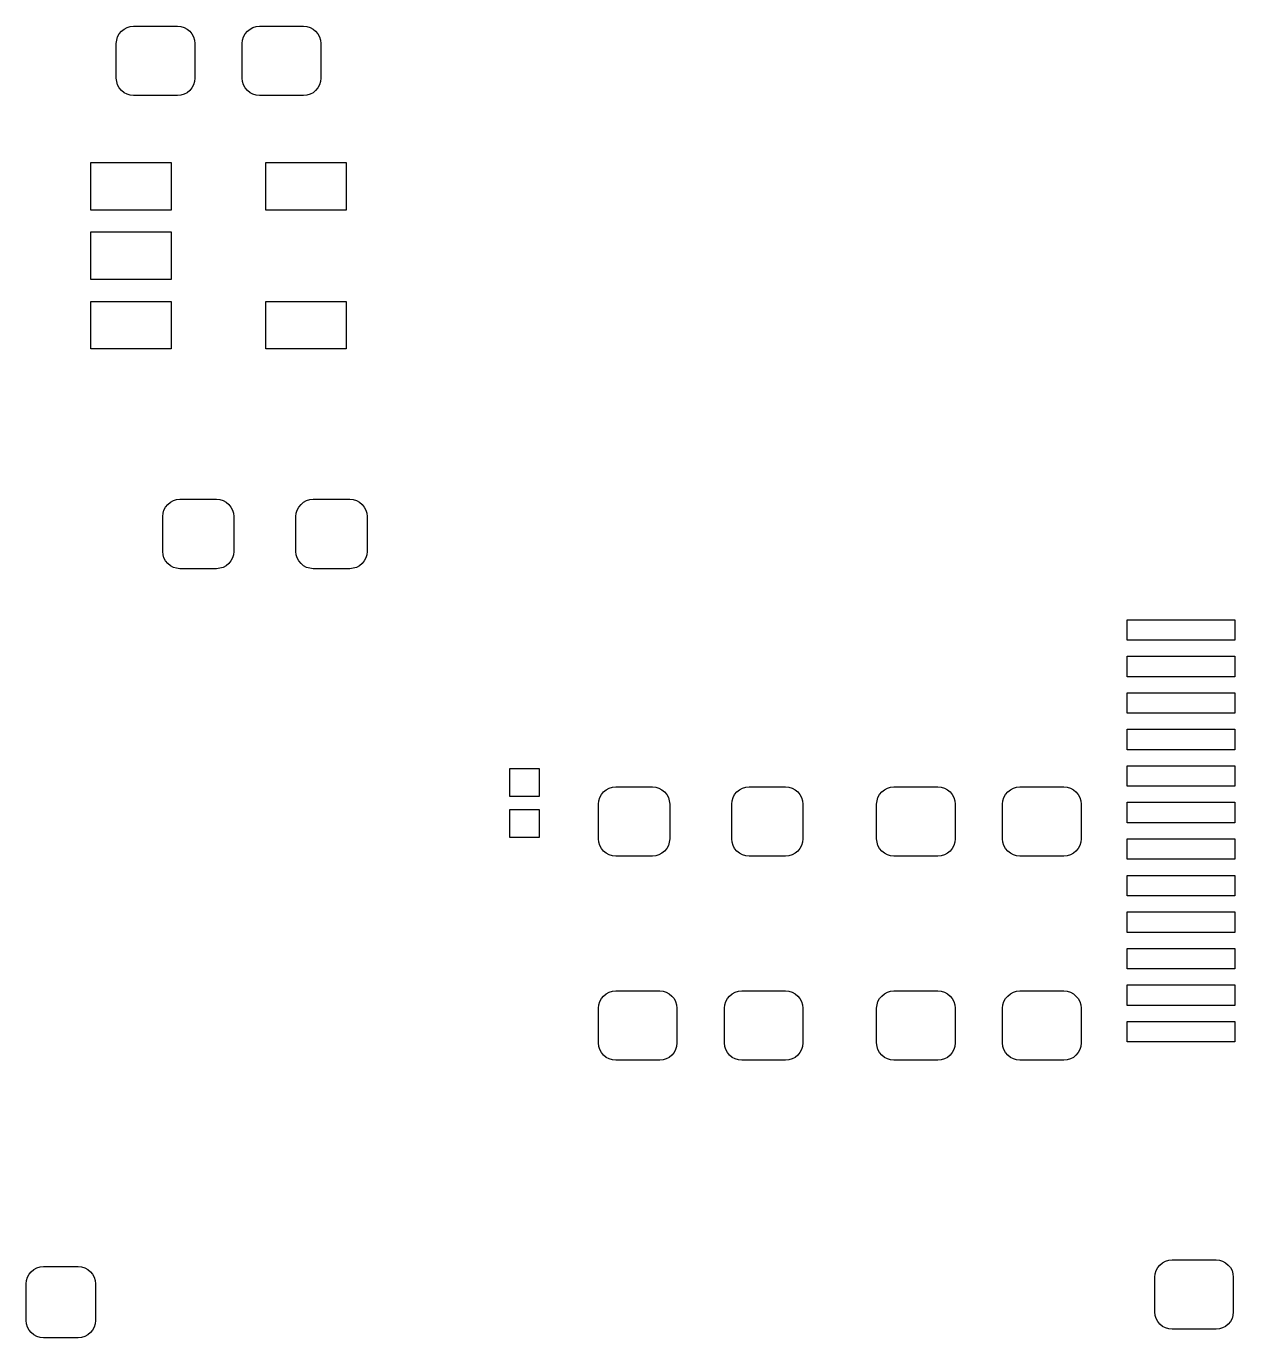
# Model space of a CAD drawing. Extents: x 134.8 to 167.4, y -150.3 to -77.5.
# Drawn here: x 135.16 to 151.71, y -113.88 to -95.92 of the extents above; entities that cross this region are included whole.
import ezdxf

# ---------------------------------------------------------------- set-up
doc = ezdxf.new("R2010")
doc.units = 0
doc.layers.add('BLACK', color=7, linetype='CONTINUOUS')

msp = doc.modelspace()

# ---------------------------------------------------------------- linework, layer by layer
at = {"layer": 'BLACK', "linetype": 'CONTINUOUS'}
for p, q in [((136.4, -96.1092), (136.413, -96.0646)), ((136.413, -96.0646), (136.435, -96.0236)), ((136.435, -96.0236), (136.465, -95.9876)), ((136.465, -95.9876), (136.501, -95.958)), ((136.501, -95.958), (136.542, -95.9361)), ((136.542, -95.9361), (136.586, -95.9226)), ((136.586, -95.9226), (136.632, -95.918)), ((136.632, -95.918), (137.232, -95.918)), ((137.232, -95.918), (137.279, -95.9226)), ((137.279, -95.9226), (137.323, -95.9361)), ((137.323, -95.9361), (137.364, -95.958)), ((137.364, -95.958), (137.4, -95.9876)), ((137.4, -95.9876), (137.43, -96.0236)), ((137.43, -96.0236), (137.452, -96.0646)), ((137.452, -96.0646), (137.465, -96.1092)), ((138.125, -96.1092), (138.138, -96.0646)), ((138.138, -96.0646), (138.16, -96.0236)), ((138.16, -96.0236), (138.19, -95.9876)), ((138.19, -95.9876), (138.226, -95.958)), ((138.226, -95.958), (138.267, -95.9361)), ((138.267, -95.9361), (138.311, -95.9226)), ((138.311, -95.9226), (138.357, -95.918)), ((138.357, -95.918), (138.957, -95.918)), ((138.957, -95.918), (139.004, -95.9226)), ((139.004, -95.9226), (139.048, -95.9361)), ((139.048, -95.9361), (139.089, -95.958)), ((139.089, -95.958), (139.125, -95.9876)), ((139.125, -95.9876), (139.155, -96.0236)), ((139.155, -96.0236), (139.177, -96.0646)), ((139.177, -96.0646), (139.19, -96.1092)), ((136.395, -96.1555), (136.4, -96.1092)), ((136.395, -96.6305), (136.395, -96.1555)), ((137.465, -96.1092), (137.47, -96.1555)), ((137.47, -96.1555), (137.47, -96.6305)), ((138.12, -96.1555), (138.125, -96.1092)), ((138.12, -96.6305), (138.12, -96.1555)), ((139.19, -96.1092), (139.195, -96.1555)), ((139.195, -96.1555), (139.195, -96.6305)), ((136.4, -96.6768), (136.395, -96.6305)), ((136.413, -96.7214), (136.4, -96.6768)), ((136.435, -96.7624), (136.413, -96.7214)), ((136.465, -96.7984), (136.435, -96.7624)), ((137.43, -96.7624), (137.4, -96.7984)), ((137.452, -96.7214), (137.43, -96.7624)), ((137.465, -96.6768), (137.452, -96.7214)), ((137.47, -96.6305), (137.465, -96.6768)), ((138.125, -96.6768), (138.12, -96.6305)), ((138.138, -96.7214), (138.125, -96.6768)), ((138.16, -96.7624), (138.138, -96.7214)), ((138.19, -96.7984), (138.16, -96.7624)), ((139.155, -96.7624), (139.125, -96.7984)), ((139.177, -96.7214), (139.155, -96.7624)), ((139.19, -96.6768), (139.177, -96.7214)), ((139.195, -96.6305), (139.19, -96.6768)), ((136.501, -96.828), (136.465, -96.7984)), ((136.542, -96.8499), (136.501, -96.828)), ((136.586, -96.8634), (136.542, -96.8499)), ((136.632, -96.868), (136.586, -96.8634)), ((137.232, -96.868), (136.632, -96.868)), ((137.279, -96.8634), (137.232, -96.868)), ((137.323, -96.8499), (137.279, -96.8634)), ((137.364, -96.828), (137.323, -96.8499)), ((137.4, -96.7984), (137.364, -96.828)), ((138.226, -96.828), (138.19, -96.7984)), ((138.267, -96.8499), (138.226, -96.828)), ((138.311, -96.8634), (138.267, -96.8499)), ((138.357, -96.868), (138.311, -96.8634)), ((138.957, -96.868), (138.357, -96.868)), ((139.004, -96.8634), (138.957, -96.868)), ((139.048, -96.8499), (139.004, -96.8634)), ((139.089, -96.828), (139.048, -96.8499)), ((139.125, -96.7984), (139.089, -96.828)), ((136.045, -98.435), (136.045, -97.785)), ((136.045, -97.785), (137.145, -97.785)), ((137.145, -97.785), (137.145, -98.435)), ((138.445, -98.435), (138.445, -97.785)), ((138.445, -97.785), (139.545, -97.785)), ((139.545, -97.785), (139.545, -98.435)), ((137.145, -98.435), (136.045, -98.435)), ((139.545, -98.435), (138.445, -98.435)), ((136.045, -99.385), (136.045, -98.735)), ((136.045, -98.735), (137.145, -98.735)), ((137.145, -98.735), (137.145, -99.385)), ((137.145, -99.385), (136.045, -99.385)), ((136.045, -100.335), (136.045, -99.685)), ((136.045, -99.685), (137.145, -99.685)), ((137.145, -99.685), (137.145, -100.335)), ((138.445, -100.335), (138.445, -99.685)), ((138.445, -99.685), (139.545, -99.685)), ((139.545, -99.685), (139.545, -100.335)), ((137.145, -100.335), (136.045, -100.335)), ((139.545, -100.335), (138.445, -100.335)), ((137.048, -102.542), (137.07, -102.501)), ((137.07, -102.501), (137.1, -102.465)), ((137.1, -102.465), (137.136, -102.435)), ((137.136, -102.435), (137.177, -102.413)), ((137.177, -102.413), (137.221, -102.4)), ((137.221, -102.4), (137.267, -102.395)), ((137.267, -102.395), (137.767, -102.395)), ((137.767, -102.395), (137.814, -102.4)), ((137.814, -102.4), (137.858, -102.413)), ((137.858, -102.413), (137.899, -102.435)), ((137.899, -102.435), (137.935, -102.465)), ((137.935, -102.465), (137.965, -102.501)), ((137.965, -102.501), (137.987, -102.542)), ((138.873, -102.542), (138.895, -102.501)), ((138.895, -102.501), (138.925, -102.465)), ((138.925, -102.465), (138.961, -102.435)), ((138.961, -102.435), (139.002, -102.413)), ((139.002, -102.413), (139.046, -102.4)), ((139.046, -102.4), (139.093, -102.395)), ((139.093, -102.395), (139.593, -102.395)), ((139.593, -102.395), (139.639, -102.4)), ((139.639, -102.4), (139.683, -102.413)), ((139.683, -102.413), (139.724, -102.435)), ((139.724, -102.435), (139.76, -102.465)), ((139.76, -102.465), (139.79, -102.501)), ((139.79, -102.501), (139.812, -102.542)), ((137.03, -102.632), (137.035, -102.586)), ((137.03, -103.108), (137.03, -102.632)), ((137.035, -102.586), (137.048, -102.542)), ((137.987, -102.542), (138, -102.586)), ((138, -102.586), (138.005, -102.632)), ((138.005, -102.632), (138.005, -103.108)), ((138.855, -102.632), (138.86, -102.586)), ((138.855, -103.108), (138.855, -102.632)), ((138.86, -102.586), (138.873, -102.542)), ((139.812, -102.542), (139.825, -102.586)), ((139.825, -102.586), (139.83, -102.632)), ((139.83, -102.632), (139.83, -103.108)), ((137.035, -103.154), (137.03, -103.108)), ((137.048, -103.198), (137.035, -103.154)), ((137.07, -103.239), (137.048, -103.198)), ((137.1, -103.275), (137.07, -103.239)), ((137.965, -103.239), (137.935, -103.275)), ((137.987, -103.198), (137.965, -103.239)), ((138, -103.154), (137.987, -103.198)), ((138.005, -103.108), (138, -103.154)), ((138.86, -103.154), (138.855, -103.108)), ((138.873, -103.198), (138.86, -103.154)), ((138.895, -103.239), (138.873, -103.198)), ((138.925, -103.275), (138.895, -103.239)), ((139.79, -103.239), (139.76, -103.275)), ((139.812, -103.198), (139.79, -103.239)), ((139.825, -103.154), (139.812, -103.198)), ((139.83, -103.108), (139.825, -103.154)), ((137.136, -103.305), (137.1, -103.275)), ((137.177, -103.327), (137.136, -103.305)), ((137.221, -103.34), (137.177, -103.327)), ((137.267, -103.345), (137.221, -103.34)), ((137.767, -103.345), (137.267, -103.345)), ((137.814, -103.34), (137.767, -103.345)), ((137.858, -103.327), (137.814, -103.34)), ((137.899, -103.305), (137.858, -103.327)), ((137.935, -103.275), (137.899, -103.305)), ((138.961, -103.305), (138.925, -103.275)), ((139.002, -103.327), (138.961, -103.305)), ((139.046, -103.34), (139.002, -103.327)), ((139.093, -103.345), (139.046, -103.34)), ((139.593, -103.345), (139.093, -103.345)), ((139.639, -103.34), (139.593, -103.345)), ((139.683, -103.327), (139.639, -103.34)), ((139.724, -103.305), (139.683, -103.327)), ((139.76, -103.275), (139.724, -103.305)), ((150.241, -104.324), (150.241, -104.044)), ((150.241, -104.044), (151.714, -104.044)), ((151.714, -104.044), (151.714, -104.324)), ((151.714, -104.324), (150.241, -104.324)), ((150.241, -104.824), (150.241, -104.544)), ((150.241, -104.544), (151.714, -104.544)), ((151.714, -104.544), (151.714, -104.824)), ((151.714, -104.824), (150.241, -104.824)), ((150.241, -105.324), (150.241, -105.044)), ((150.241, -105.044), (151.714, -105.044)), ((151.714, -105.044), (151.714, -105.324)), ((151.714, -105.324), (150.241, -105.324)), ((150.241, -105.824), (150.241, -105.544)), ((150.241, -105.544), (151.714, -105.544)), ((151.714, -105.544), (151.714, -105.824)), ((151.714, -105.824), (150.241, -105.824)), ((141.786, -106.462), (141.786, -106.082)), ((141.786, -106.082), (142.186, -106.082)), ((142.186, -106.082), (142.186, -106.462)), ((150.241, -106.324), (150.241, -106.044)), ((150.241, -106.044), (151.714, -106.044)), ((151.714, -106.044), (151.714, -106.324)), ((142.186, -106.462), (141.786, -106.462)), ((143.004, -106.523), (143.017, -106.479)), ((143.017, -106.479), (143.039, -106.438)), ((143.039, -106.438), (143.069, -106.402)), ((143.069, -106.402), (143.105, -106.372)), ((143.105, -106.372), (143.146, -106.35)), ((143.146, -106.35), (143.19, -106.337)), ((143.19, -106.337), (143.237, -106.332)), ((143.237, -106.332), (143.737, -106.332)), ((143.737, -106.332), (143.783, -106.337)), ((143.783, -106.337), (143.827, -106.35)), ((143.827, -106.35), (143.868, -106.372)), ((143.868, -106.372), (143.904, -106.402)), ((143.904, -106.402), (143.934, -106.438)), ((143.934, -106.438), (143.956, -106.479)), ((143.956, -106.479), (143.969, -106.523)), ((144.829, -106.523), (144.842, -106.479)), ((144.842, -106.479), (144.864, -106.438)), ((144.864, -106.438), (144.894, -106.402)), ((144.894, -106.402), (144.93, -106.372)), ((144.93, -106.372), (144.971, -106.35)), ((144.971, -106.35), (145.015, -106.337)), ((145.015, -106.337), (145.061, -106.332)), ((145.061, -106.332), (145.561, -106.332)), ((145.561, -106.332), (145.608, -106.337)), ((145.608, -106.337), (145.652, -106.35)), ((145.652, -106.35), (145.693, -106.372)), ((145.693, -106.372), (145.729, -106.402)), ((145.729, -106.402), (145.759, -106.438)), ((145.759, -106.438), (145.781, -106.479)), ((145.781, -106.479), (145.794, -106.523)), ((146.814, -106.523), (146.827, -106.479)), ((146.827, -106.479), (146.849, -106.438)), ((146.849, -106.438), (146.879, -106.402)), ((146.879, -106.402), (146.915, -106.372)), ((146.915, -106.372), (146.956, -106.35)), ((146.956, -106.35), (147, -106.337)), ((147, -106.337), (147.046, -106.332)), ((147.046, -106.332), (147.647, -106.332)), ((147.647, -106.332), (147.693, -106.337)), ((147.693, -106.337), (147.737, -106.35)), ((147.737, -106.35), (147.778, -106.372)), ((147.778, -106.372), (147.814, -106.402)), ((147.814, -106.402), (147.844, -106.438)), ((147.844, -106.438), (147.866, -106.479)), ((147.866, -106.479), (147.879, -106.523)), ((148.539, -106.523), (148.552, -106.479)), ((148.552, -106.479), (148.574, -106.438)), ((148.574, -106.438), (148.604, -106.402)), ((148.604, -106.402), (148.64, -106.372)), ((148.64, -106.372), (148.681, -106.35)), ((148.681, -106.35), (148.725, -106.337)), ((148.725, -106.337), (148.772, -106.332)), ((148.772, -106.332), (149.371, -106.332)), ((149.371, -106.332), (149.418, -106.337)), ((149.418, -106.337), (149.462, -106.35)), ((149.462, -106.35), (149.503, -106.372)), ((149.503, -106.372), (149.539, -106.402)), ((149.539, -106.402), (149.569, -106.438)), ((149.569, -106.438), (149.591, -106.479)), ((149.591, -106.479), (149.604, -106.523)), ((151.714, -106.324), (150.241, -106.324)), ((141.786, -107.024), (141.786, -106.644)), ((141.786, -106.644), (142.186, -106.644)), ((142.186, -106.644), (142.186, -107.024)), ((142.999, -106.569), (143.004, -106.523)), ((142.999, -107.044), (142.999, -106.569)), ((143.969, -106.523), (143.974, -106.569)), ((143.974, -106.569), (143.974, -107.044)), ((144.824, -106.569), (144.829, -106.523)), ((144.824, -107.044), (144.824, -106.569)), ((145.794, -106.523), (145.799, -106.569)), ((145.799, -106.569), (145.799, -107.044)), ((146.809, -106.569), (146.814, -106.523)), ((146.809, -107.044), (146.809, -106.569)), ((147.879, -106.523), (147.884, -106.569)), ((147.884, -106.569), (147.884, -107.044)), ((148.534, -106.569), (148.539, -106.523)), ((148.534, -107.044), (148.534, -106.569)), ((149.604, -106.523), (149.609, -106.569)), ((149.609, -106.569), (149.609, -107.044)), ((150.241, -106.824), (150.241, -106.544)), ((150.241, -106.544), (151.714, -106.544)), ((151.714, -106.544), (151.714, -106.824)), ((151.714, -106.824), (150.241, -106.824)), ((142.186, -107.024), (141.786, -107.024)), ((143.004, -107.091), (142.999, -107.044)), ((143.017, -107.135), (143.004, -107.091)), ((143.039, -107.176), (143.017, -107.135)), ((143.069, -107.212), (143.039, -107.176)), ((143.934, -107.176), (143.904, -107.212)), ((143.956, -107.135), (143.934, -107.176)), ((143.969, -107.091), (143.956, -107.135)), ((143.974, -107.044), (143.969, -107.091)), ((144.829, -107.091), (144.824, -107.044)), ((144.842, -107.135), (144.829, -107.091)), ((144.864, -107.176), (144.842, -107.135)), ((144.894, -107.212), (144.864, -107.176)), ((145.759, -107.176), (145.729, -107.212)), ((145.781, -107.135), (145.759, -107.176)), ((145.794, -107.091), (145.781, -107.135)), ((145.799, -107.044), (145.794, -107.091)), ((146.814, -107.091), (146.809, -107.044)), ((146.827, -107.135), (146.814, -107.091)), ((146.849, -107.176), (146.827, -107.135)), ((146.879, -107.212), (146.849, -107.176)), ((147.844, -107.176), (147.814, -107.212)), ((147.866, -107.135), (147.844, -107.176)), ((147.879, -107.091), (147.866, -107.135)), ((147.884, -107.044), (147.879, -107.091)), ((148.539, -107.091), (148.534, -107.044)), ((148.552, -107.135), (148.539, -107.091)), ((148.574, -107.176), (148.552, -107.135)), ((148.604, -107.212), (148.574, -107.176)), ((149.569, -107.176), (149.539, -107.212)), ((149.591, -107.135), (149.569, -107.176)), ((149.604, -107.091), (149.591, -107.135)), ((149.609, -107.044), (149.604, -107.091)), ((150.241, -107.324), (150.241, -107.044)), ((150.241, -107.044), (151.714, -107.044)), ((151.714, -107.044), (151.714, -107.324)), ((143.105, -107.242), (143.069, -107.212)), ((143.146, -107.264), (143.105, -107.242)), ((143.19, -107.277), (143.146, -107.264)), ((143.237, -107.282), (143.19, -107.277)), ((143.737, -107.282), (143.237, -107.282)), ((143.783, -107.277), (143.737, -107.282)), ((143.827, -107.264), (143.783, -107.277)), ((143.868, -107.242), (143.827, -107.264)), ((143.904, -107.212), (143.868, -107.242)), ((144.93, -107.242), (144.894, -107.212)), ((144.971, -107.264), (144.93, -107.242)), ((145.015, -107.277), (144.971, -107.264)), ((145.061, -107.282), (145.015, -107.277)), ((145.561, -107.282), (145.061, -107.282)), ((145.608, -107.277), (145.561, -107.282)), ((145.652, -107.264), (145.608, -107.277)), ((145.693, -107.242), (145.652, -107.264)), ((145.729, -107.212), (145.693, -107.242)), ((146.915, -107.242), (146.879, -107.212)), ((146.956, -107.264), (146.915, -107.242)), ((147, -107.277), (146.956, -107.264)), ((147.046, -107.282), (147, -107.277)), ((147.647, -107.282), (147.046, -107.282)), ((147.693, -107.277), (147.647, -107.282)), ((147.737, -107.264), (147.693, -107.277)), ((147.778, -107.242), (147.737, -107.264)), ((147.814, -107.212), (147.778, -107.242)), ((148.64, -107.242), (148.604, -107.212)), ((148.681, -107.264), (148.64, -107.242)), ((148.725, -107.277), (148.681, -107.264)), ((148.772, -107.282), (148.725, -107.277)), ((149.371, -107.282), (148.772, -107.282)), ((149.418, -107.277), (149.371, -107.282)), ((149.462, -107.264), (149.418, -107.277)), ((149.503, -107.242), (149.462, -107.264)), ((149.539, -107.212), (149.503, -107.242)), ((151.714, -107.324), (150.241, -107.324)), ((150.241, -107.824), (150.241, -107.544)), ((150.241, -107.544), (151.714, -107.544)), ((151.714, -107.544), (151.714, -107.824)), ((151.714, -107.824), (150.241, -107.824)), ((150.241, -108.324), (150.241, -108.044)), ((150.241, -108.044), (151.714, -108.044)), ((151.714, -108.044), (151.714, -108.324)), ((151.714, -108.324), (150.241, -108.324)), ((150.241, -108.824), (150.241, -108.544)), ((150.241, -108.544), (151.714, -108.544)), ((151.714, -108.544), (151.714, -108.824)), ((151.714, -108.824), (150.241, -108.824)), ((143.069, -109.196), (143.105, -109.166)), ((143.105, -109.166), (143.146, -109.144)), ((143.146, -109.144), (143.19, -109.131)), ((143.19, -109.131), (143.237, -109.126)), ((143.237, -109.126), (143.837, -109.126)), ((143.837, -109.126), (143.883, -109.131)), ((143.883, -109.131), (143.927, -109.144)), ((143.927, -109.144), (143.968, -109.166)), ((143.968, -109.166), (144.004, -109.196)), ((144.794, -109.196), (144.83, -109.166)), ((144.83, -109.166), (144.871, -109.144)), ((144.871, -109.144), (144.915, -109.131)), ((144.915, -109.131), (144.962, -109.126)), ((144.962, -109.126), (145.561, -109.126)), ((145.561, -109.126), (145.608, -109.131)), ((145.608, -109.131), (145.652, -109.144)), ((145.652, -109.144), (145.693, -109.166)), ((145.693, -109.166), (145.729, -109.196)), ((146.879, -109.196), (146.915, -109.166)), ((146.915, -109.166), (146.956, -109.144)), ((146.956, -109.144), (147, -109.131)), ((147, -109.131), (147.046, -109.126)), ((147.046, -109.126), (147.647, -109.126)), ((147.647, -109.126), (147.693, -109.131)), ((147.693, -109.131), (147.737, -109.144)), ((147.737, -109.144), (147.778, -109.166)), ((147.778, -109.166), (147.814, -109.196)), ((148.604, -109.196), (148.64, -109.166)), ((148.64, -109.166), (148.681, -109.144)), ((148.681, -109.144), (148.725, -109.131)), ((148.725, -109.131), (148.772, -109.126)), ((148.772, -109.126), (149.371, -109.126)), ((149.371, -109.126), (149.418, -109.131)), ((149.418, -109.131), (149.462, -109.144)), ((149.462, -109.144), (149.503, -109.166)), ((149.503, -109.166), (149.539, -109.196)), ((150.241, -109.324), (150.241, -109.044)), ((150.241, -109.044), (151.714, -109.044)), ((151.714, -109.044), (151.714, -109.324)), ((142.999, -109.364), (143.004, -109.317)), ((143.004, -109.317), (143.017, -109.273)), ((143.017, -109.273), (143.039, -109.232)), ((143.039, -109.232), (143.069, -109.196)), ((144.004, -109.196), (144.034, -109.232)), ((144.034, -109.232), (144.056, -109.273)), ((144.056, -109.273), (144.069, -109.317)), ((144.069, -109.317), (144.074, -109.364)), ((144.724, -109.364), (144.729, -109.317)), ((144.729, -109.317), (144.742, -109.273)), ((144.742, -109.273), (144.764, -109.232)), ((144.764, -109.232), (144.794, -109.196)), ((145.729, -109.196), (145.759, -109.232)), ((145.759, -109.232), (145.781, -109.273)), ((145.781, -109.273), (145.794, -109.317)), ((145.794, -109.317), (145.799, -109.364)), ((146.809, -109.364), (146.814, -109.317)), ((146.814, -109.317), (146.827, -109.273)), ((146.827, -109.273), (146.849, -109.232)), ((146.849, -109.232), (146.879, -109.196)), ((147.814, -109.196), (147.844, -109.232)), ((147.844, -109.232), (147.866, -109.273)), ((147.866, -109.273), (147.879, -109.317)), ((147.879, -109.317), (147.884, -109.364)), ((148.534, -109.364), (148.539, -109.317)), ((148.539, -109.317), (148.552, -109.273)), ((148.552, -109.273), (148.574, -109.232)), ((148.574, -109.232), (148.604, -109.196)), ((149.539, -109.196), (149.569, -109.232)), ((149.569, -109.232), (149.591, -109.273)), ((149.591, -109.273), (149.604, -109.317)), ((149.604, -109.317), (149.609, -109.364)), ((151.714, -109.324), (150.241, -109.324)), ((142.999, -109.838), (142.999, -109.364)), ((144.074, -109.364), (144.074, -109.838)), ((144.724, -109.838), (144.724, -109.364)), ((145.799, -109.364), (145.799, -109.838)), ((146.809, -109.838), (146.809, -109.364)), ((147.884, -109.364), (147.884, -109.838)), ((148.534, -109.838), (148.534, -109.364)), ((149.609, -109.364), (149.609, -109.838)), ((150.241, -109.824), (150.241, -109.544)), ((150.241, -109.544), (151.714, -109.544)), ((151.714, -109.544), (151.714, -109.824)), ((143.004, -109.885), (142.999, -109.838)), ((143.017, -109.929), (143.004, -109.885)), ((144.069, -109.885), (144.056, -109.929)), ((144.074, -109.838), (144.069, -109.885)), ((144.729, -109.885), (144.724, -109.838)), ((144.742, -109.929), (144.729, -109.885)), ((145.794, -109.885), (145.781, -109.929)), ((145.799, -109.838), (145.794, -109.885)), ((146.814, -109.885), (146.809, -109.838)), ((146.827, -109.929), (146.814, -109.885)), ((147.879, -109.885), (147.866, -109.929)), ((147.884, -109.838), (147.879, -109.885)), ((148.539, -109.885), (148.534, -109.838)), ((148.552, -109.929), (148.539, -109.885)), ((149.604, -109.885), (149.591, -109.929)), ((149.609, -109.838), (149.604, -109.885)), ((151.714, -109.824), (150.241, -109.824)), ((143.039, -109.97), (143.017, -109.929)), ((143.069, -110.006), (143.039, -109.97)), ((143.105, -110.036), (143.069, -110.006)), ((143.146, -110.058), (143.105, -110.036)), ((143.19, -110.071), (143.146, -110.058)), ((143.237, -110.076), (143.19, -110.071)), ((143.837, -110.076), (143.237, -110.076)), ((143.883, -110.071), (143.837, -110.076)), ((143.927, -110.058), (143.883, -110.071)), ((143.968, -110.036), (143.927, -110.058)), ((144.004, -110.006), (143.968, -110.036)), ((144.034, -109.97), (144.004, -110.006)), ((144.056, -109.929), (144.034, -109.97)), ((144.764, -109.97), (144.742, -109.929)), ((144.794, -110.006), (144.764, -109.97)), ((144.83, -110.036), (144.794, -110.006)), ((144.871, -110.058), (144.83, -110.036)), ((144.915, -110.071), (144.871, -110.058)), ((144.962, -110.076), (144.915, -110.071)), ((145.561, -110.076), (144.962, -110.076)), ((145.608, -110.071), (145.561, -110.076)), ((145.652, -110.058), (145.608, -110.071)), ((145.693, -110.036), (145.652, -110.058)), ((145.729, -110.006), (145.693, -110.036)), ((145.759, -109.97), (145.729, -110.006)), ((145.781, -109.929), (145.759, -109.97)), ((146.849, -109.97), (146.827, -109.929)), ((146.879, -110.006), (146.849, -109.97)), ((146.915, -110.036), (146.879, -110.006)), ((146.956, -110.058), (146.915, -110.036)), ((147, -110.071), (146.956, -110.058)), ((147.046, -110.076), (147, -110.071)), ((147.647, -110.076), (147.046, -110.076)), ((147.693, -110.071), (147.647, -110.076)), ((147.737, -110.058), (147.693, -110.071)), ((147.778, -110.036), (147.737, -110.058)), ((147.814, -110.006), (147.778, -110.036)), ((147.844, -109.97), (147.814, -110.006)), ((147.866, -109.929), (147.844, -109.97)), ((148.574, -109.97), (148.552, -109.929)), ((148.604, -110.006), (148.574, -109.97)), ((148.64, -110.036), (148.604, -110.006)), ((148.681, -110.058), (148.64, -110.036)), ((148.725, -110.071), (148.681, -110.058)), ((148.772, -110.076), (148.725, -110.071)), ((149.371, -110.076), (148.772, -110.076)), ((149.418, -110.071), (149.371, -110.076)), ((149.462, -110.058), (149.418, -110.071)), ((149.503, -110.036), (149.462, -110.058)), ((149.539, -110.006), (149.503, -110.036)), ((149.569, -109.97), (149.539, -110.006)), ((149.591, -109.929), (149.569, -109.97)), ((135.231, -112.97), (135.267, -112.94)), ((135.267, -112.94), (135.308, -112.918)), ((135.308, -112.918), (135.352, -112.905)), ((135.352, -112.905), (135.398, -112.9)), ((135.398, -112.9), (135.874, -112.9)), ((135.874, -112.9), (135.92, -112.905)), ((135.92, -112.905), (135.964, -112.918)), ((135.964, -112.918), (136.005, -112.94)), ((136.005, -112.94), (136.041, -112.97)), ((150.637, -112.956), (150.659, -112.915)), ((150.659, -112.915), (150.689, -112.879)), ((150.689, -112.879), (150.725, -112.849)), ((150.725, -112.849), (150.766, -112.827)), ((150.766, -112.827), (150.81, -112.814)), ((150.81, -112.814), (150.856, -112.809)), ((150.856, -112.809), (151.457, -112.809)), ((151.457, -112.809), (151.503, -112.814)), ((151.503, -112.814), (151.547, -112.827)), ((151.547, -112.827), (151.588, -112.849)), ((151.588, -112.849), (151.624, -112.879)), ((151.624, -112.879), (151.654, -112.915)), ((151.654, -112.915), (151.676, -112.956)), ((135.161, -113.137), (135.166, -113.091)), ((135.166, -113.091), (135.179, -113.047)), ((135.179, -113.047), (135.201, -113.006)), ((135.201, -113.006), (135.231, -112.97)), ((136.041, -112.97), (136.071, -113.006)), ((136.071, -113.006), (136.093, -113.047)), ((136.093, -113.047), (136.106, -113.091)), ((136.106, -113.091), (136.111, -113.137)), ((150.619, -113.046), (150.624, -113)), ((150.619, -113.521), (150.619, -113.046)), ((150.624, -113), (150.637, -112.956)), ((151.676, -112.956), (151.689, -113)), ((151.689, -113), (151.694, -113.046)), ((151.694, -113.046), (151.694, -113.521)), ((135.161, -113.637), (135.161, -113.137)), ((136.111, -113.137), (136.111, -113.637)), ((135.166, -113.684), (135.161, -113.637)), ((136.111, -113.637), (136.106, -113.684)), ((150.624, -113.568), (150.619, -113.521)), ((150.637, -113.612), (150.624, -113.568)), ((150.659, -113.653), (150.637, -113.612)), ((150.689, -113.689), (150.659, -113.653)), ((151.654, -113.653), (151.624, -113.689)), ((151.676, -113.612), (151.654, -113.653)), ((151.689, -113.568), (151.676, -113.612)), ((151.694, -113.521), (151.689, -113.568)), ((135.179, -113.728), (135.166, -113.684)), ((135.201, -113.769), (135.179, -113.728)), ((135.231, -113.805), (135.201, -113.769)), ((135.267, -113.835), (135.231, -113.805)), ((135.308, -113.857), (135.267, -113.835)), ((136.005, -113.835), (135.964, -113.857)), ((136.041, -113.805), (136.005, -113.835)), ((136.071, -113.769), (136.041, -113.805)), ((136.093, -113.728), (136.071, -113.769)), ((136.106, -113.684), (136.093, -113.728)), ((150.725, -113.719), (150.689, -113.689)), ((150.766, -113.741), (150.725, -113.719)), ((150.81, -113.754), (150.766, -113.741)), ((150.856, -113.759), (150.81, -113.754)), ((151.457, -113.759), (150.856, -113.759)), ((151.503, -113.754), (151.457, -113.759)), ((151.547, -113.741), (151.503, -113.754)), ((151.588, -113.719), (151.547, -113.741)), ((151.624, -113.689), (151.588, -113.719)), ((135.352, -113.87), (135.308, -113.857)), ((135.398, -113.875), (135.352, -113.87)), ((135.874, -113.875), (135.398, -113.875)), ((135.92, -113.87), (135.874, -113.875)), ((135.964, -113.857), (135.92, -113.87))]:
    msp.add_line(p, q, dxfattribs=at)

doc.saveas('drawing.dxf')
